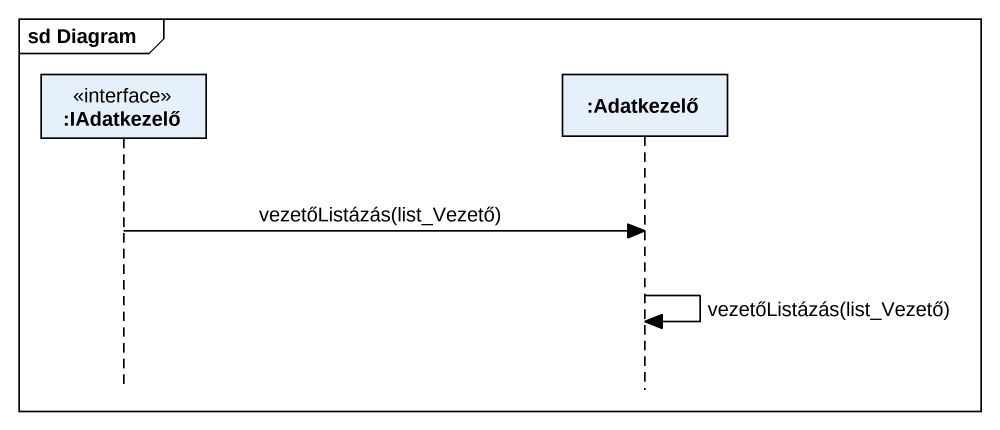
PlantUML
@startuml
mainframe sd Diagram
hide footbox
participant ":IAdatkezelő" as IAdatkezelő <<interface>>
participant ":Adatkezelő" as Adatkezelő

IAdatkezelő -> Adatkezelő : vezetőListázás(list_Vezető)
Adatkezelő -> Adatkezelő : vezetőListázás(list_Vezető)
@enduml
